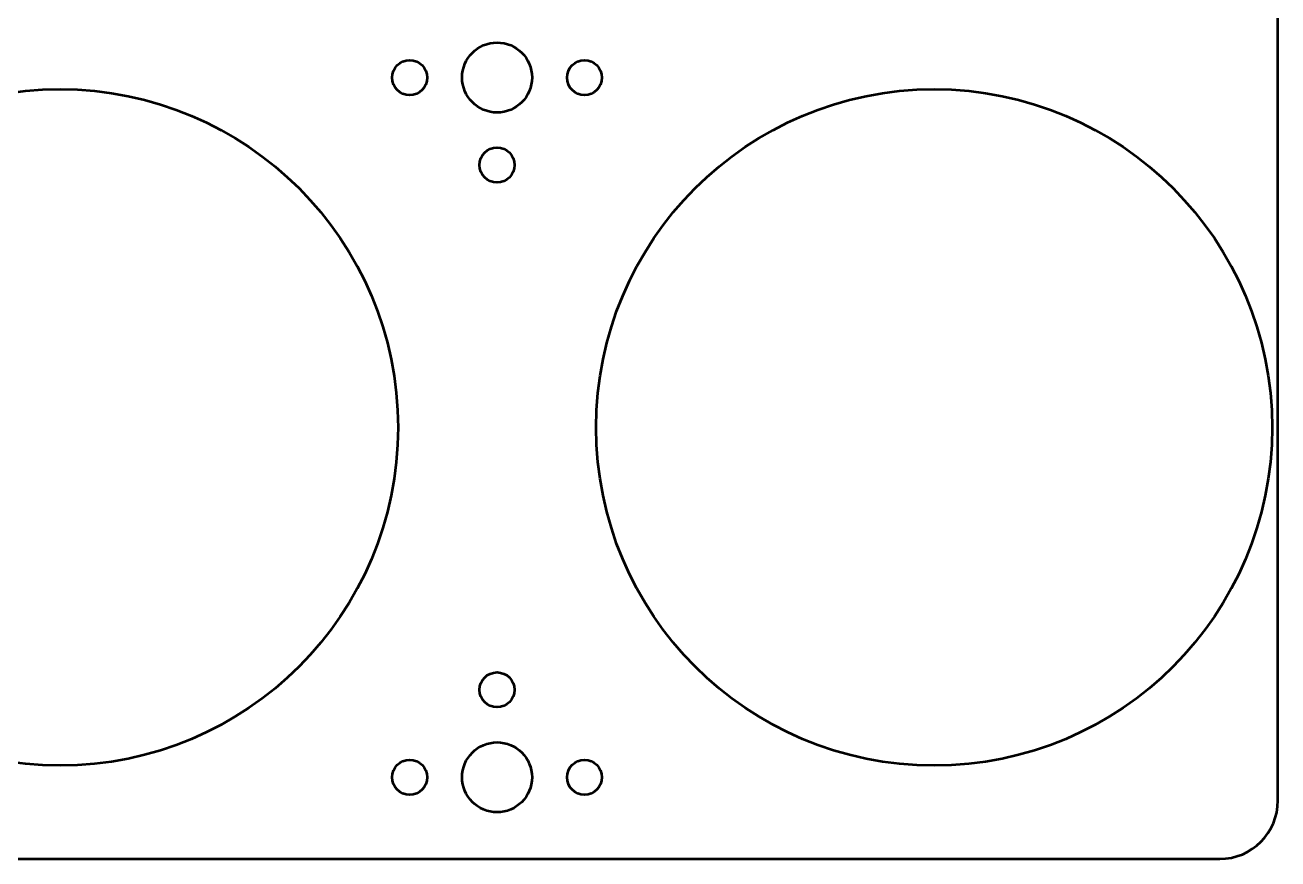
# Model space of a CAD drawing. Header units: centimetres. Extents: x -20.9 to 20.9, y -14.9 to 14.9.
# Drawn here: x -10.8 to -0.05, y -14.95 to -7.8 of the extents above; entities that cross this region are included whole.
import ezdxf

# ---------------------------------------------------------------- set-up
doc = ezdxf.new("R2010")
doc.units = ezdxf.units.CM
doc.header["$MEASUREMENT"] = 0
doc.layers.add('Layer 1', color=7, linetype='Continuous')

msp = doc.modelspace()

# ---------------------------------------------------------------- linework, layer by layer
at = {"layer": 'Layer 1', "lineweight": 53}
for centre in [(-10.5, -11.25), (-3, -11.25)]:
    msp.add_ellipse(centre, major_axis=(0, 2.9), ratio=1, dxfattribs=at)
for points, knots in [([(-20.95, -14.45), (-20.95, -14.45), (-20.95, 14.45), (-20.95, 14.45), (-20.95, 14.45), (-20.95, 14.72614), (-20.72614, 14.95), (-20.45, 14.95), (-20.45, 14.95), (-20.45, 14.95), (-0.55, 14.95), (-0.55, 14.95), (-0.55, 14.95), (-0.27386, 14.95), (-0.05, 14.72614), (-0.05, 14.45), (-0.05, 14.45), (-0.05, 14.45), (-0.05, -14.45), (-0.05, -14.45), (-0.05, -14.45), (-0.05, -14.72614), (-0.27386, -14.95), (-0.55, -14.95), (-0.55, -14.95), (-0.55, -14.95), (-20.45, -14.95), (-20.45, -14.95), (-20.45, -14.95), (-20.72614, -14.95), (-20.95, -14.72614), (-20.95, -14.45)], [0, 0, 0, 0, 0.11111111, 0.11111111, 0.11111111, 0.11111111, 0.22222222, 0.22222222, 0.22222222, 0.22222222, 0.33333333, 0.33333333, 0.33333333, 0.33333333, 0.44444444, 0.44444444, 0.44444444, 0.44444444, 0.55555556, 0.55555556, 0.55555556, 0.55555556, 0.66666667, 0.66666667, 0.66666667, 0.66666667, 0.77777778, 0.77777778, 0.77777778, 0.77777778, 1, 1, 1, 1]), ([(-6.45, -8.25), (-6.45, -8.08431), (-6.58431, -7.95), (-6.75, -7.95), (-6.75, -7.95), (-6.91569, -7.95), (-7.05, -8.08431), (-7.05, -8.25), (-7.05, -8.25), (-7.05, -8.41569), (-6.91569, -8.55), (-6.75, -8.55), (-6.75, -8.55), (-6.58431, -8.55), (-6.45, -8.41569), (-6.45, -8.25)], [0, 0, 0, 0, 0.2, 0.2, 0.2, 0.2, 0.4, 0.4, 0.4, 0.4, 0.6, 0.6, 0.6, 0.6, 1, 1, 1, 1]), ([(-7.35, -8.25), (-7.35, -8.16716), (-7.41716, -8.1), (-7.5, -8.1), (-7.5, -8.1), (-7.58284, -8.1), (-7.65, -8.16716), (-7.65, -8.25), (-7.65, -8.25), (-7.65, -8.33284), (-7.58284, -8.4), (-7.5, -8.4), (-7.5, -8.4), (-7.41716, -8.4), (-7.35, -8.33284), (-7.35, -8.25)], [0, 0, 0, 0, 0.2, 0.2, 0.2, 0.2, 0.4, 0.4, 0.4, 0.4, 0.6, 0.6, 0.6, 0.6, 1, 1, 1, 1]), ([(-5.85, -8.25), (-5.85, -8.16716), (-5.91716, -8.1), (-6, -8.1), (-6, -8.1), (-6.08284, -8.1), (-6.15, -8.16716), (-6.15, -8.25), (-6.15, -8.25), (-6.15, -8.33284), (-6.08284, -8.4), (-6, -8.4), (-6, -8.4), (-5.91716, -8.4), (-5.85, -8.33284), (-5.85, -8.25)], [0, 0, 0, 0, 0.2, 0.2, 0.2, 0.2, 0.4, 0.4, 0.4, 0.4, 0.6, 0.6, 0.6, 0.6, 1, 1, 1, 1]), ([(-6.6, -9), (-6.6, -8.91716), (-6.66716, -8.85), (-6.75, -8.85), (-6.75, -8.85), (-6.83284, -8.85), (-6.9, -8.91716), (-6.9, -9), (-6.9, -9), (-6.9, -9.08284), (-6.83284, -9.15), (-6.75, -9.15), (-6.75, -9.15), (-6.66716, -9.15), (-6.6, -9.08284), (-6.6, -9)], [0, 0, 0, 0, 0.2, 0.2, 0.2, 0.2, 0.4, 0.4, 0.4, 0.4, 0.6, 0.6, 0.6, 0.6, 1, 1, 1, 1]), ([(-6.6, -13.5), (-6.6, -13.41716), (-6.66716, -13.35), (-6.75, -13.35), (-6.75, -13.35), (-6.83284, -13.35), (-6.9, -13.41716), (-6.9, -13.5), (-6.9, -13.5), (-6.9, -13.58284), (-6.83284, -13.65), (-6.75, -13.65), (-6.75, -13.65), (-6.66716, -13.65), (-6.6, -13.58284), (-6.6, -13.5)], [0, 0, 0, 0, 0.2, 0.2, 0.2, 0.2, 0.4, 0.4, 0.4, 0.4, 0.6, 0.6, 0.6, 0.6, 1, 1, 1, 1]), ([(-6.45, -14.25), (-6.45, -14.08431), (-6.58431, -13.95), (-6.75, -13.95), (-6.75, -13.95), (-6.91569, -13.95), (-7.05, -14.08431), (-7.05, -14.25), (-7.05, -14.25), (-7.05, -14.41569), (-6.91569, -14.55), (-6.75, -14.55), (-6.75, -14.55), (-6.58431, -14.55), (-6.45, -14.41569), (-6.45, -14.25)], [0, 0, 0, 0, 0.2, 0.2, 0.2, 0.2, 0.4, 0.4, 0.4, 0.4, 0.6, 0.6, 0.6, 0.6, 1, 1, 1, 1]), ([(-7.35, -14.25), (-7.35, -14.16716), (-7.41716, -14.1), (-7.5, -14.1), (-7.5, -14.1), (-7.58284, -14.1), (-7.65, -14.16716), (-7.65, -14.25), (-7.65, -14.25), (-7.65, -14.33284), (-7.58284, -14.4), (-7.5, -14.4), (-7.5, -14.4), (-7.41716, -14.4), (-7.35, -14.33284), (-7.35, -14.25)], [0, 0, 0, 0, 0.2, 0.2, 0.2, 0.2, 0.4, 0.4, 0.4, 0.4, 0.6, 0.6, 0.6, 0.6, 1, 1, 1, 1]), ([(-5.85, -14.25), (-5.85, -14.16716), (-5.91716, -14.1), (-6, -14.1), (-6, -14.1), (-6.08284, -14.1), (-6.15, -14.16716), (-6.15, -14.25), (-6.15, -14.25), (-6.15, -14.33284), (-6.08284, -14.4), (-6, -14.4), (-6, -14.4), (-5.91716, -14.4), (-5.85, -14.33284), (-5.85, -14.25)], [0, 0, 0, 0, 0.2, 0.2, 0.2, 0.2, 0.4, 0.4, 0.4, 0.4, 0.6, 0.6, 0.6, 0.6, 1, 1, 1, 1])]:
    msp.add_open_spline(points, degree=3, knots=knots, dxfattribs=at)

doc.saveas('drawing.dxf')
